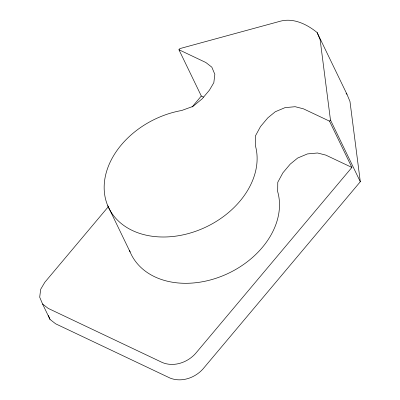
<?xml version="1.0" encoding="UTF-8"?>
<svg xmlns="http://www.w3.org/2000/svg" width="400" height="400" viewBox="0 0 400 400"><rect width="100%" height="100%" fill="white"/><g stroke="black" fill="none" stroke-linecap="round" stroke-linejoin="round"><path stroke-width="0.6" d="M203.56 97.095L201.315 96.025L178.935 49.735L179.895 48.595L280.805 21.075C293.925 17.805 307.13 24.43 317.115 32.525L346.955 94.245L349.97 101.445L360.3 181.73L202.84 369.135C194.755 377.985 181.545 382.61 170.06 378.075L55.625 323.8L50.005 319.415L42.55 303.985L39.7 297.185L40.66 289.34L44.81 282.29L108.215 206.83M192.085 107.01L201.315 96.025M42.55 303.985L48.165 308.37L162.6 362.645C174.085 367.18 187.295 362.555 195.38 353.705L351.885 167.44L329.505 121.15L330.465 120.01L320.135 39.725L317.115 32.525M329.505 121.15L303.435 108.82L295.155 106.705L285.07 107.63L275.29 111.74L267.825 117.85L260.505 126.56L255.395 135.97L255.31 145.4A79.905 59.66 -25.8 0 1 191.365 232.7A79.905 59.66 -25.8 0 1 104.31 191.41A79.905 59.66 -25.8 0 1 181.71 110.49L193 106.38L202.11 98.865L209.435 90.155L213.825 82.685L214.845 74.375L211.83 67.165L205.875 62.525L178.935 49.735M351.885 167.44L325.815 155.11L317.535 152.995L307.445 153.92L297.67 158.03L290.2 164.14L282.88 172.85L277.775 182.26L277.69 191.69A79.905 59.66 -25.8 0 1 221.78 276.185A79.905 59.66 -25.8 0 1 129.46 250.31M346.04 93.53L346.955 94.245M330.465 120.01L360.3 181.73M107.765 205.73L130.14 252.02M48.345 315.45L50.005 319.415"/></g></svg>
